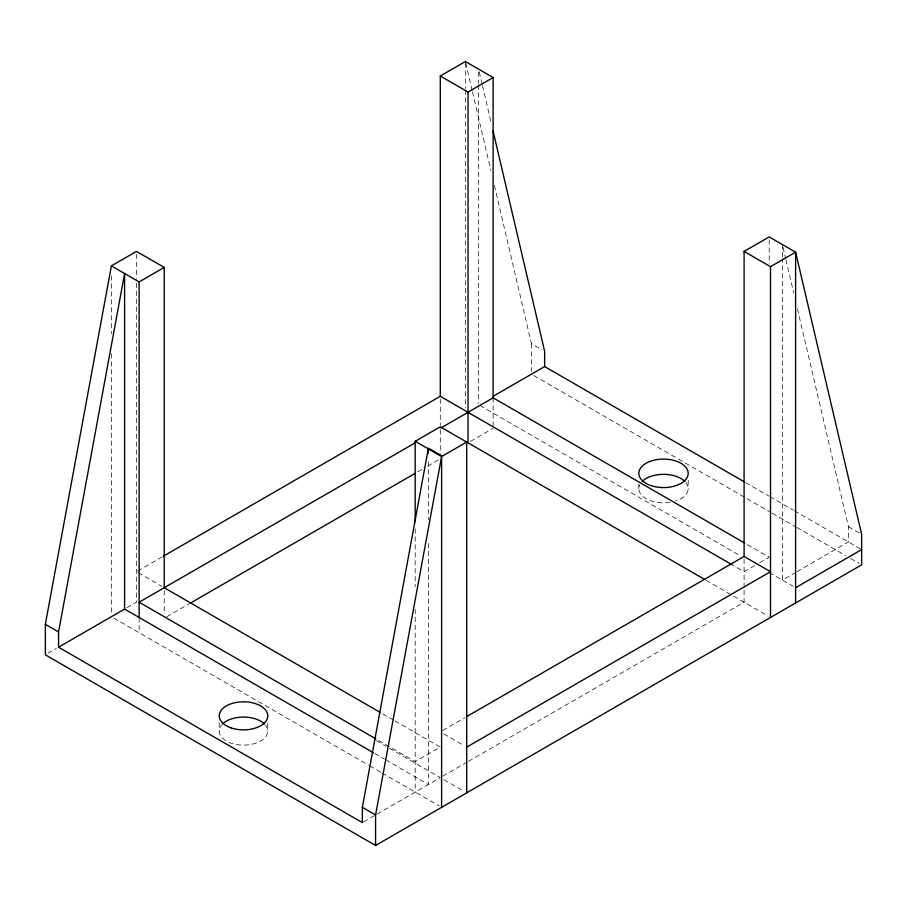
<?xml version="1.0" encoding="UTF-8"?>
<svg xmlns="http://www.w3.org/2000/svg" width="907" height="907" viewBox="0 0 907 907"><rect width="100%" height="100%" fill="white"/><g stroke="black" fill="none" stroke-linecap="round" stroke-linejoin="round"><path stroke-width="0.68" stroke-dasharray="4.54 3.4" d="M162.217 556.853L136.492 571.705L161.82 586.33M47.799 653.414L56.359 648.471M126.935 607.724L136.492 602.214L136.492 279.628M166.684 616.805L188.724 604.085M417.81 471.821L422.707 468.998M427.605 466.164L438.625 459.804M470.416 441.448L493.125 428.342M442.741 730.441L464.792 717.709M754.851 565.492L744.091 571.705L731.824 564.619M759.624 562.737L769.193 557.215L745.871 543.758M363.582 821.889L375.815 814.837M377.04 814.123L440.292 777.605L387.527 747.153M442.741 776.188L467.241 762.05M468.466 761.336L744.091 602.214L744.091 586.954M795.847 572.328L782.401 580.095L782.401 258.699M797.072 571.625L848.442 541.967L848.442 526.706L796.89 306.487M494.383 185.402L531.434 343.685L542.239 349.932M848.442 526.706L859.246 532.953M745.543 482.558L768.819 495.993M770.043 496.696L793.319 510.142M794.543 510.845L860.448 548.894M533.883 375.6L771.143 512.591M772.367 513.294L795.609 526.718M796.834 527.42L845.755 555.662M850.641 558.485L859.201 563.428M479.803 405.395L739.738 555.469M769.193 572.464L793.206 586.33M706.054 580.253L768.104 616.08M443.897 733.933L464.305 745.713M382.629 713.809L393.672 720.181M394.896 720.895L440.292 747.107L415.191 761.597L377.165 739.636M376.496 740.77L386.303 746.438M443.897 779.691L464.305 791.471M374.704 753.468L384.523 759.136M385.747 759.839L428.399 784.476L428.353 540.969M113.806 618.086L368.571 765.179M369.795 765.882L380.838 772.265M382.062 772.968L439.215 805.96M783.047 247.294L785.621 258.314M785.938 259.685L793.67 292.723M479.236 71.902L482.139 84.283M482.467 85.666L490.834 121.447M465.71 62.9L472.15 90.428M472.479 91.8L490.834 170.255M428.331 461.686L428.342 519.734M782.401 244.55L782.401 257.293M769.193 239.743L769.193 263.733M744.091 559.222L744.091 585.571M688.198 480.268L688.198 488.578M638.845 484.417L638.845 488.578M531.434 343.685L531.434 371.417M493.125 397.833L493.125 426.948M478.601 71.982L478.601 83.308M478.601 84.725L478.601 403.275M465.393 62.934L465.393 88.398M465.393 89.816L465.393 408.082M440.292 399.08L440.292 425.428M440.292 429.635L440.292 453.636M415.191 528.781L415.191 586.625M415.191 609.209L415.191 792.094M267.769 722.766L267.769 731.087M219.199 722.766L219.199 731.087M164.224 590.491L164.224 614.062M139.134 617.463L139.134 632.712M136.492 254.232L136.492 278.222M111.391 275.796L111.391 333.799M111.391 353.594L111.391 613.869M265.49 725.158A24.285 14.024 0 0 1 243.484 745.112A24.285 14.024 0 0 1 221.478 725.158M685.885 482.558A24.682 14.251 0 0 1 675.862 500.925M669.91 502.342A24.682 14.251 0 0 1 639.684 484.894"/><path stroke-width="1.36" d="M373.48 752.765L124.599 609.073L124.599 273.529L58.558 631.952L58.558 647.201L362.358 822.604L362.358 807.343L428.399 448.171L441.607 455.79L441.607 807.343M467.241 716.292L744.091 556.456L744.091 251.409L769.193 236.92L795.609 252.169L861.65 534.336L861.65 564.846L375.566 845.483L45.35 654.831L45.35 624.322L111.391 265.898L136.492 251.409L164.224 267.418L164.224 587.725L380.169 712.392M375.566 845.483L375.566 814.974L441.607 456.55L466.708 442.06L466.708 792.854M731.824 564.619L440.292 396.302L440.292 76.007L465.393 61.517L493.125 77.537L493.125 397.833L744.647 543.044M111.391 265.898L139.134 281.907L164.224 267.418M440.292 76.007L468.035 92.026L493.125 77.537M163.441 556.15L440.292 396.302M58.558 647.201L124.599 609.073M415.191 521.718L415.191 441.301L440.292 426.812L466.708 442.06M493.272 396.223L544.642 366.564L744.318 481.844M415.349 442.729L139.134 602.214L375.929 738.922M441.074 427.877L493.125 397.833M744.091 251.409L770.508 266.658L795.609 252.169L795.609 602.974M189.948 603.37L415.349 473.239M466.708 747.107L770.508 571.705L744.091 556.456M795.609 587.725L861.65 549.585M415.191 441.301L441.607 456.55M704.83 579.539L468.035 442.831L468.035 92.026M45.35 624.322L58.558 631.952M362.358 807.343L375.566 814.974M493.091 131.084L544.642 351.315L544.642 366.564M428.331 448.942L428.331 453.194M770.508 266.658L770.508 617.463M139.134 281.907L139.134 617.463M222.453 724.081A24.285 14.024 0 0 1 264.515 724.081M642.145 481.458A24.682 14.251 0 0 1 684.887 481.458M231.342 727.981A24.285 14.024 0 0 0 267.769 715.838A24.285 14.024 0 0 0 231.342 703.696A24.285 14.024 0 0 0 231.342 727.981M646.067 483.408A24.682 14.251 0 0 0 687.359 477.014A24.682 14.251 0 0 0 657.133 459.566A24.682 14.251 0 0 0 646.067 483.408"/></g></svg>
